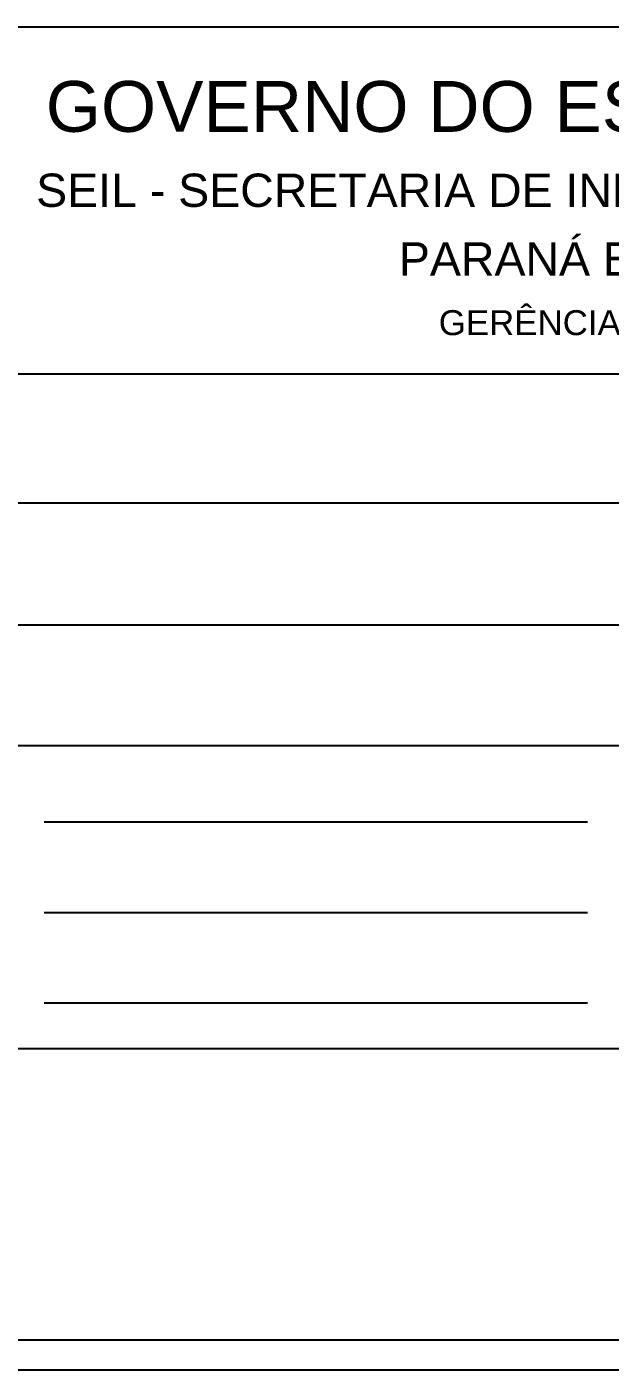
# Model space of a CAD drawing. Header units: millimetres. Extents: x 0 to 687901, y 0 to 346525.
# Drawn here: x 10604.1 to 10797.4, y 16538.7 to 16983.7 of the extents above; entities that cross this region are included whole.
import ezdxf
from ezdxf.enums import TextEntityAlignment as Align

# ---------------------------------------------------------------- set-up
doc = ezdxf.new("R2010")
doc.units = ezdxf.units.MM
doc.layers.add('ARQ_Texto', color=7, linetype='Continuous')
doc.styles.add('ARIAL', font='arial.ttf')

msp = doc.modelspace()

# ---------------------------------------------------------------- linework, layer by layer
at = {"layer": 'ARQ_Texto'}
for p, q in [((10349.88, 16868.73), (11206.25, 16868.73)), ((10349.88, 16826.03), (11206.25, 16826.03)), ((10349.88, 16785.61), (11206.24, 16785.61)), ((10349.88, 16745.6), (11206.25, 16745.6)), ((10789.88, 16720.22), (10609.88, 16720.22)), ((10789.88, 16690.22), (10609.88, 16690.22)), ((10789.87, 16660.22), (10609.88, 16660.22)), ((10349.88, 16645.22), (11047.6, 16645.22)), ((10349.88, 16548.66), (11047.6, 16548.66))]:
    msp.add_line(p, q, dxfattribs=at)
msp.add_lwpolyline([(11214.88, 16538.66), (10339.88, 16538.66), (10339.88, 16983.75), (11214.88, 16983.75)], close=True, dxfattribs=at)

# ---------------------------------------------------------------- texts
at = {"layer": 'ARQ_Texto', "style": 'ARIAL'}
for s, height, p in [('GOVERNO DO ESTADO DO PARANÁ', 16.8378, (10815.53, 16957.37)), ('SEIL - SECRETARIA DE INFRAESTRUTURA E LOGÍSTICA', 11.025, (10815.53, 16929.6)), ('PARANÁ EDIFICAÇÕES', 11.025, (10813.39, 16906.86)), ('GERÊNCIA DE PROJETOS', 8.2688, (10813.1, 16885.73))]:
    msp.add_text(s, height=height, rotation=359.9947, dxfattribs=at).set_placement(p, align=Align.MIDDLE_CENTER)

doc.saveas('drawing.dxf')
